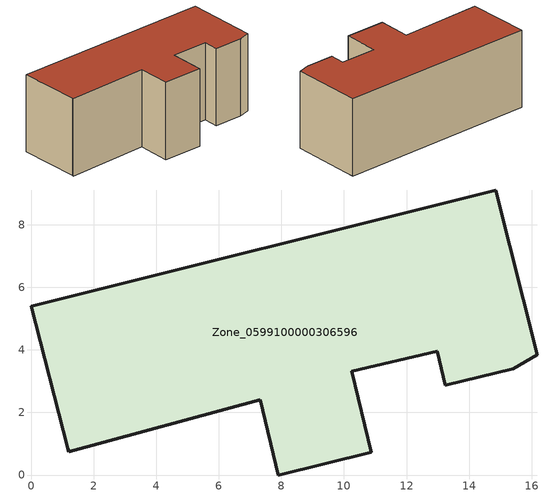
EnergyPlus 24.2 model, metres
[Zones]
Zone_0599100000306596
 floor ground (C_G): 0,5.39 14.86,9.11 16.18,3.85 15.41,3.4 13.24,2.87 12.98,3.96 10.25,3.31 10.88,0.72 7.9,0 7.33,2.4 1.2,0.74 1.18,0.85 z0
 wall outside (C_F): 7.33,2.4 7.9,0 10.88,0.72 10.25,3.31 12.98,3.96 13.24,2.87 15.41,3.4 16.18,3.85 14.86,9.11 0,5.39 1.18,0.85 1.2,0.74 7.33,2.4 z0:5.91
 roof outside (C_R): 0,5.39 1.18,0.85 1.2,0.74 7.33,2.4 7.9,0 10.88,0.72 10.25,3.31 12.98,3.96 13.24,2.87 15.41,3.4 16.18,3.85 14.86,9.11 z5.91
[BUILDING]
Pand.0599100000306596: North Axis=0; Terrain=City; Loads Convergence Tolerance Value=0.04; Temperature Convergence Tolerance Value=0.4; Solar Distribution=FullExterior; Maximum Number of Warmup Days=25; Minimum Number of Warmup Days=1
[Site:Location]
Rotterdam.The.Hague.AP_ZH_NLD Design_Conditions: Latitude=51.96; Longitude=4.45; Time Zone=1; Elevation=-4.5
[SITE:GROUNDTEMPERATURE:BUILDINGSURFACE]
18, 18, 18, 18, 18, 18, 18, 18, 18, 18, 18, 18
[MATERIAL] Thermal Absorptance=0.9; Solar Absorptance=0.7; Visible Absorptance=0.7
Name | Roughness | Thickness | Conductivity | Density | Specific Heat
G.TI.1965-1974 | MediumSmooth | 0.15 | 0.882353 | 540 | 1210
F.TI.1965-1974 | Rough | 0.3 | 0.697674 | 1920 | 840
R.TI.1965-1974 | MediumRough | 0.2 | 0.232558 | 1500 | 1000
[CONSTRUCTION]
C_G: G.TI.1965-1974
C_F: F.TI.1965-1974
C_R: R.TI.1965-1974
[ZONE]
Zone_0599100000306596: Type=1; Multiplier=1; Ceiling Height=Autocalculate; Volume=Autocalculate; Floor Area=autocalculate; Part of Total Floor Area=Yes
[ZONEINFILTRATION:DESIGNFLOWRATE]
Infil_Zone_0599100000306596: Zone or ZoneList or Space or SpaceList=Zone_0599100000306596; Schedule=AlwaysOn; Design Flow Rate Calculation Method=Flow/Area; Flow Rate per Floor Area=0.003; Constant Term Coefficient=1; Temperature Term Coefficient=0; Velocity Term Coefficient=0; Velocity Squared Term Coefficient=0
[HVACTEMPLATE:ZONE:IDEALLOADSAIRSYSTEM]
Zone_0599100000306596: Maximum Heating Supply Air Temperature=50; Minimum Cooling Supply Air Temperature=13; Maximum Heating Supply Air Humidity Ratio=0.0156; Minimum Cooling Supply Air Humidity Ratio=0.0077; Heating Limit=NoLimit; Cooling Limit=NoLimit; Dehumidification Control Type=ConstantSensibleHeatRatio; Cooling Sensible Heat Ratio=0.7; Dehumidification Setpoint=60; Humidification Control Type=None; Humidification Setpoint=30; Outdoor Air Method=None; Outdoor Air Flow Rate per Person=0.00944; Outdoor Air Flow Rate per Zone Floor Area=0; Outdoor Air Flow Rate per Zone=0; Demand Controlled Ventilation Type=None; Outdoor Air Economizer Type=NoEconomizer; Heat Recovery Type=None; Sensible Heat Recovery Effectiveness=0.7; Latent Heat Recovery Effectiveness=0.65
[ZONECONTROL:THERMOSTAT]
ThermostatControl_Zone_0599100000306596: Zone or ZoneList=Zone_0599100000306596; Control Type Schedule=DualSetpointControlType; Control 1=Thermostat_Zone_0599100000306596; Temperature Difference Between Cutout And Setpoint=0
[THERMOSTATSETPOINT:DUALSETPOINT]
Thermostat_Zone_0599100000306596: Heating Setpoint Temperature Schedule=HeatingSetpoint_Zone_0599100000306596; Cooling Setpoint Temperature Schedule=CoolingSetpoint_Zone_0599100000306596
[SCHEDULE:COMPACT]
HeatingSetpoint_Zone_0599100000306596: Through: 12/31, For: AllDays, Until: 24:00, 21
CoolingSetpoint_Zone_0599100000306596: Through: 12/31, For: AllDays, Until: 24:00, 24
DualSetpointControlType: Through: 12/31, For: AllDays, Until: 24:00, 4
AlwaysOn: Through: 12/31, For: AllDays, Until: 24:00, 1
